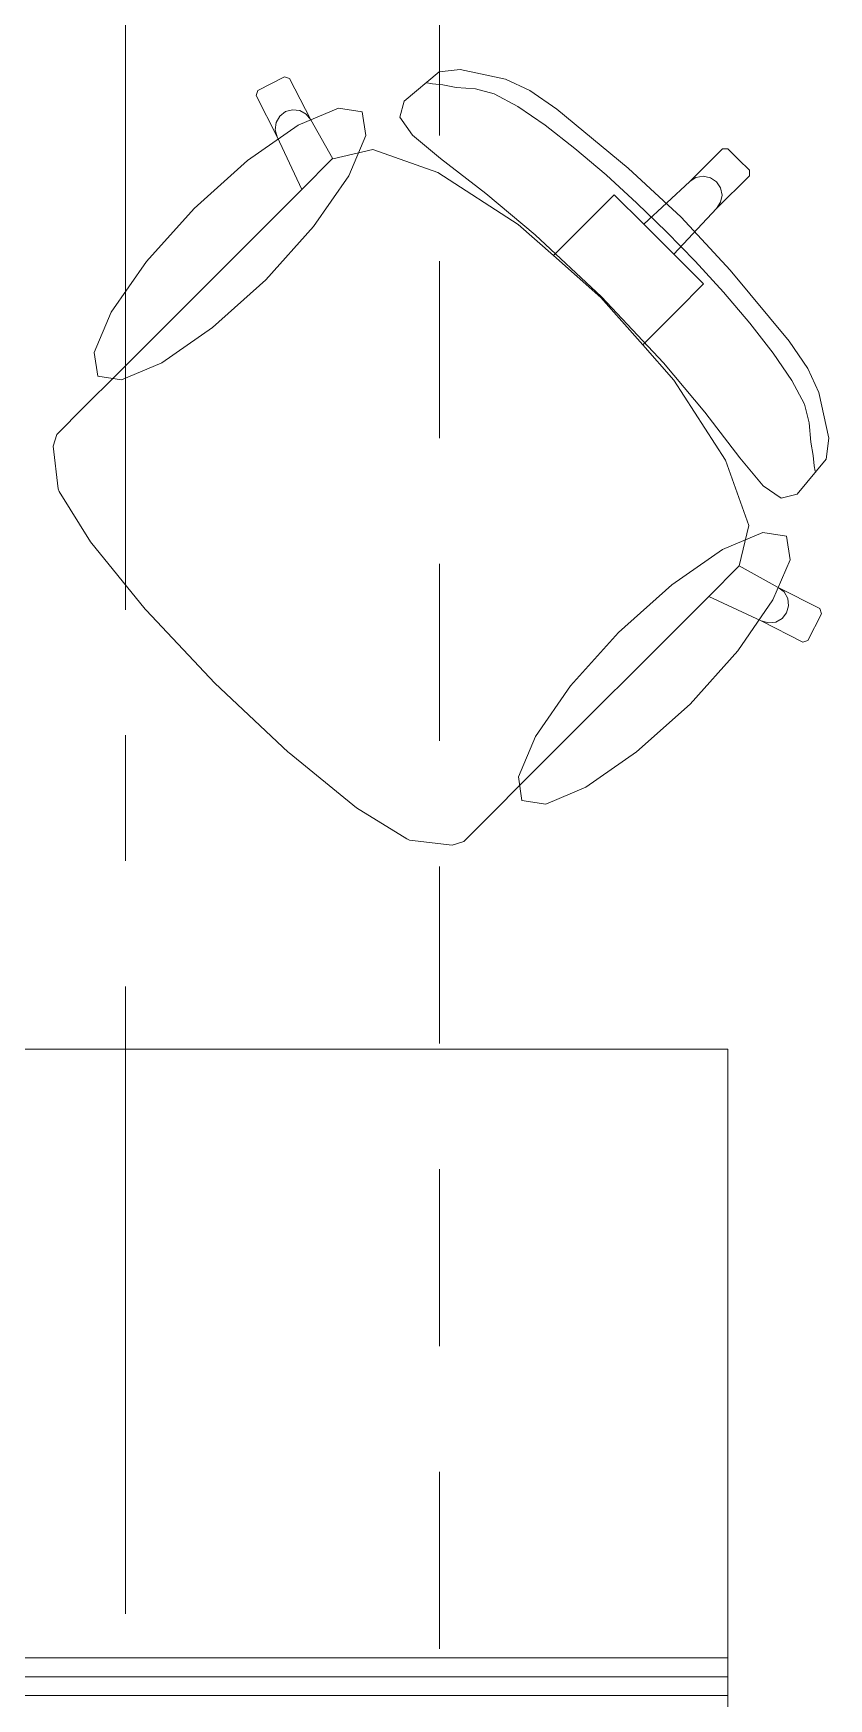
# Model space of a CAD drawing. Header units: inches. Extents: x -38 to 5698, y -33 to 92.
# Drawn here: x 115.746 to 116.38, y 34.983 to 36.309 of the extents above; entities that cross this region are included whole.
import ezdxf

# ---------------------------------------------------------------- set-up
doc = ezdxf.new("R2010")
doc.units = ezdxf.units.IN
doc.header["$MEASUREMENT"] = 0
doc.linetypes.add('Hidden Line', pattern=[0.195611, 0.141111, -0.0545])
doc.linetypes.add('Punto & Raya', pattern=[0.65, 0.5, -0.075, 0, -0.075])
for name, color, linetype in [('02 _ ARQ _ ALB _ Ejes Generales', 7, 'Continuous'), ('08 _ STR _ EXT _ 09 Vigas', 7, 'Continuous'), ('Interior - Mobiliario', 7, 'Continuous')]:
    doc.layers.add(name, color=color, linetype=linetype)

msp = doc.modelspace()

# ---------------------------------------------------------------- linework, layer by layer
at = {"layer": '02 _ ARQ _ ALB _ Ejes Generales', "color": 252, "linetype": 'Punto & Raya', "lineweight": 13}
msp.add_line((115.82, 3.05), (115.82, 44.9), dxfattribs=at)
at = {"layer": '08 _ STR _ EXT _ 09 Vigas', "color": 251, "linetype": 'Hidden Line', "lineweight": 13}
msp.add_line((116.07, 30.2), (116.07, 39.4), dxfattribs=at)
at = {"layer": 'Interior - Mobiliario', "color": 175, "linetype": 'Continuous', "lineweight": 13}
for p, q in [((115.9253, 36.2638), (115.9466, 36.2747)), ((115.9466, 36.2747), (115.9507, 36.2733)), ((116.042, 36.2553), (116.0699, 36.2785)), ((116.0699, 36.2785), (116.0867, 36.2804)), ((116.0867, 36.2804), (116.1228, 36.2726)), ((115.924, 36.2598), (115.9253, 36.2638)), ((115.9507, 36.2733), (115.9677, 36.2402)), ((116.0646, 36.2689), (116.0601, 36.2697)), ((116.0727, 36.2681), (116.0646, 36.2689)), ((116.0834, 36.266), (116.0727, 36.2681)), ((116.0988, 36.2649), (116.0834, 36.266)), ((116.1136, 36.261), (116.0988, 36.2649)), ((116.1324, 36.251), (116.1136, 36.261)), ((116.1228, 36.2726), (116.142, 36.2636)), ((116.142, 36.2636), (116.1637, 36.2487)), ((115.9409, 36.2267), (115.924, 36.2598)), ((115.9428, 36.2433), (115.9474, 36.2469)), ((115.9474, 36.2469), (115.953, 36.2484)), ((115.953, 36.2484), (115.9589, 36.2477)), ((115.9589, 36.2477), (115.964, 36.2448)), ((116.0386, 36.2424), (116.042, 36.2553)), ((116.1542, 36.2362), (116.1324, 36.251)), ((116.1637, 36.2487), (116.2204, 36.2019)), ((115.9393, 36.2324), (115.94, 36.2382)), ((115.94, 36.2382), (115.9428, 36.2433)), ((115.964, 36.2448), (115.9677, 36.2402)), ((115.9677, 36.2402), (115.985, 36.2092)), ((116.0486, 36.2281), (116.0386, 36.2424)), ((116.178, 36.2176), (116.1542, 36.2362)), ((115.9409, 36.2267), (115.9393, 36.2324)), ((115.9605, 36.1849), (115.9409, 36.2267)), ((116.0709, 36.2095), (116.0486, 36.2281)), ((115.9847, 36.2092), (115.9605, 36.1849)), ((115.9847, 36.2092), (115.985, 36.2092)), ((115.985, 36.2092), (116.0169, 36.2167)), ((116.0169, 36.2167), (116.0689, 36.1983)), ((116.1071, 36.1815), (116.0709, 36.2095)), ((116.2028, 36.1964), (116.178, 36.2176)), ((116.2695, 36.1911), (116.2956, 36.2172)), ((116.2956, 36.2172), (116.2999, 36.2171)), ((116.2999, 36.2171), (116.3084, 36.2086)), ((116.317, 36.2001), (116.3084, 36.2086)), ((116.0689, 36.1983), (116.1327, 36.157)), ((116.2274, 36.1739), (116.2028, 36.1964)), ((116.2204, 36.2019), (116.2626, 36.1628)), ((116.2695, 36.1911), (116.2744, 36.1943)), ((116.2744, 36.1943), (116.2801, 36.1954)), ((116.2801, 36.1954), (116.2859, 36.1942)), ((116.2859, 36.1942), (116.2908, 36.191)), ((116.2909, 36.1697), (116.317, 36.1958)), ((116.317, 36.1958), (116.317, 36.2001)), ((115.8127, 36.0371), (115.9605, 36.1849)), ((116.1464, 36.1488), (116.1071, 36.1815)), ((116.1882, 36.1596), (116.2094, 36.1807)), ((116.2094, 36.1807), (116.233, 36.1571)), ((116.233, 36.1571), (116.2695, 36.1911)), ((116.2941, 36.1861), (116.2908, 36.191)), ((116.2952, 36.1803), (116.2941, 36.1861)), ((116.2509, 36.1511), (116.2274, 36.1739)), ((116.2569, 36.1332), (116.2909, 36.1697)), ((116.2909, 36.1697), (116.2941, 36.1746)), ((116.2941, 36.1746), (116.2952, 36.1803)), ((116.1327, 36.157), (116.1609, 36.1322)), ((116.1609, 36.1322), (116.1882, 36.1596)), ((116.233, 36.1571), (116.245, 36.1451)), ((116.3017, 36.1206), (116.2626, 36.1628)), ((116.1992, 36.0993), (116.1464, 36.1488)), ((116.2569, 36.1332), (116.245, 36.1451)), ((116.2509, 36.1511), (116.2737, 36.1276)), ((116.1609, 36.1322), (116.1987, 36.0989)), ((116.2805, 36.1096), (116.2569, 36.1332)), ((116.2737, 36.1276), (116.2963, 36.103)), ((116.3486, 36.0639), (116.3017, 36.1206)), ((116.2594, 36.0884), (116.2805, 36.1096)), ((116.2963, 36.103), (116.3174, 36.0782)), ((116.232, 36.061), (116.1987, 36.0989)), ((116.1992, 36.0993), (116.2486, 36.0466)), ((116.232, 36.061), (116.2594, 36.0884)), ((116.3174, 36.0782), (116.336, 36.0544)), ((116.3635, 36.0422), (116.3486, 36.0639)), ((116.2568, 36.0329), (116.232, 36.061)), ((116.336, 36.0544), (116.3508, 36.0326)), ((115.7871, 36.0116), (115.8127, 36.0371)), ((116.2486, 36.0466), (116.2814, 36.0073)), ((116.3724, 36.023), (116.3635, 36.0422)), ((116.2981, 35.9691), (116.2568, 36.0329)), ((116.3508, 36.0326), (116.3608, 36.0137)), ((116.3802, 35.9868), (116.3724, 36.023)), ((115.7652, 35.9896), (115.7871, 36.0116)), ((116.3608, 36.0137), (116.3647, 35.999)), ((116.2814, 36.0073), (116.3093, 35.9711)), ((116.3647, 35.999), (116.3659, 35.9836)), ((115.7623, 35.9803), (115.7652, 35.9896)), ((116.3659, 35.9836), (116.3679, 35.9728)), ((116.3783, 35.9701), (116.3802, 35.9868)), ((115.7663, 35.9464), (115.7623, 35.9803)), ((116.3165, 35.9171), (116.2981, 35.9691)), ((116.3093, 35.9711), (116.3279, 35.9488)), ((116.3551, 35.9422), (116.3783, 35.9701)), ((116.3679, 35.9728), (116.3687, 35.9648)), ((116.3687, 35.9648), (116.3695, 35.9603)), ((115.7672, 35.9443), (115.7663, 35.9464)), ((115.7921, 35.9042), (115.7672, 35.9443)), ((116.3279, 35.9488), (116.3422, 35.9388)), ((116.3422, 35.9388), (116.3551, 35.9422)), ((116.309, 35.8851), (116.3165, 35.9171)), ((115.8357, 35.8506), (115.7921, 35.9042)), ((116.309, 35.8849), (116.2848, 35.8607)), ((116.309, 35.8849), (116.309, 35.8851)), ((116.34, 35.8678), (116.309, 35.8851)), ((116.3447, 35.8642), (116.34, 35.8678)), ((116.3731, 35.8509), (116.34, 35.8678)), ((116.3476, 35.8591), (116.3447, 35.8642)), ((115.8364, 35.8497), (115.8357, 35.8506)), ((115.8912, 35.7914), (115.8364, 35.8497)), ((116.1369, 35.7128), (116.2848, 35.8607)), ((116.2848, 35.8607), (116.3265, 35.8411)), ((116.3467, 35.8476), (116.3483, 35.8532)), ((116.3483, 35.8532), (116.3476, 35.8591)), ((116.3745, 35.8468), (116.3731, 35.8509)), ((116.3265, 35.8411), (116.3322, 35.8395)), ((116.3265, 35.8411), (116.3596, 35.8241)), ((116.3322, 35.8395), (116.338, 35.8402)), ((116.338, 35.8402), (116.3431, 35.843)), ((116.3431, 35.843), (116.3467, 35.8476)), ((116.3637, 35.8254), (116.3745, 35.8468)), ((116.3596, 35.8241), (116.3637, 35.8254)), ((115.8912, 35.7914), (115.9496, 35.7366)), ((115.9496, 35.7366), (115.9504, 35.7359)), ((115.9504, 35.7359), (116.0041, 35.6923)), ((116.1114, 35.6873), (116.1369, 35.7128)), ((116.0041, 35.6923), (116.0441, 35.6674)), ((116.0894, 35.6654), (116.1114, 35.6873)), ((116.0441, 35.6674), (116.0462, 35.6665)), ((116.0462, 35.6665), (116.0801, 35.6625)), ((116.0801, 35.6625), (116.0894, 35.6654)), ((115.0148, 35.015), (116.2998, 35.015)), ((116.2998, 35.015), (116.2998, 34.985)), ((116.2998, 34.985), (115.0148, 34.985))]:
    msp.add_line(p, q, dxfattribs=at)
at = {"layer": 'Interior - Mobiliario', "color": 175, "linetype": 'Continuous', "lineweight": 13, "flags": 128}
for points in [[(114.9998, 35), (114.9998, 36.5), (115.5998, 36.5), (115.5998, 35.5), (116.2998, 35.5), (116.2998, 35)], [(115.8747, 36.1698), (115.9172, 36.208), (115.9576, 36.236), (115.9897, 36.2496), (116.0086, 36.2467), (116.0114, 36.2278), (115.9978, 36.1958), (115.9698, 36.1554), (115.9317, 36.1129), (115.8892, 36.0748), (115.8488, 36.0468), (115.8167, 36.0331), (115.7978, 36.036), (115.795, 36.0549), (115.8086, 36.087), (115.8366, 36.1274)], [(116.2697, 35.7749), (116.3078, 35.8174), (116.3358, 35.8578), (116.3494, 35.8898), (116.3466, 35.9087), (116.3277, 35.9116), (116.2956, 35.898), (116.2552, 35.87), (116.2127, 35.8318), (116.1746, 35.7894), (116.1466, 35.749), (116.133, 35.7169), (116.1358, 35.698), (116.1548, 35.6951), (116.1868, 35.7087), (116.2272, 35.7368)], [(114.9998, 35), (114.9998, 33.5), (115.5998, 33.5), (115.5998, 34.5), (116.2998, 34.5), (116.2998, 35)]]:
    msp.add_lwpolyline(points, close=True, dxfattribs=at)

doc.saveas('drawing.dxf')
